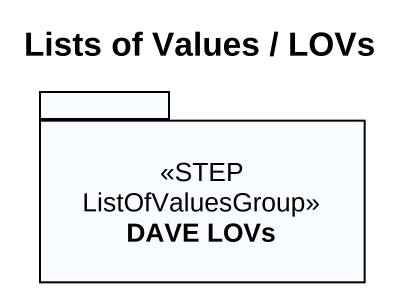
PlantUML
@startuml
title Lists of Values / LOVs
package "DAVE LOVs" as DAVE_LOVs <<STEP ListOfValuesGroup>> {
}
@enduml
